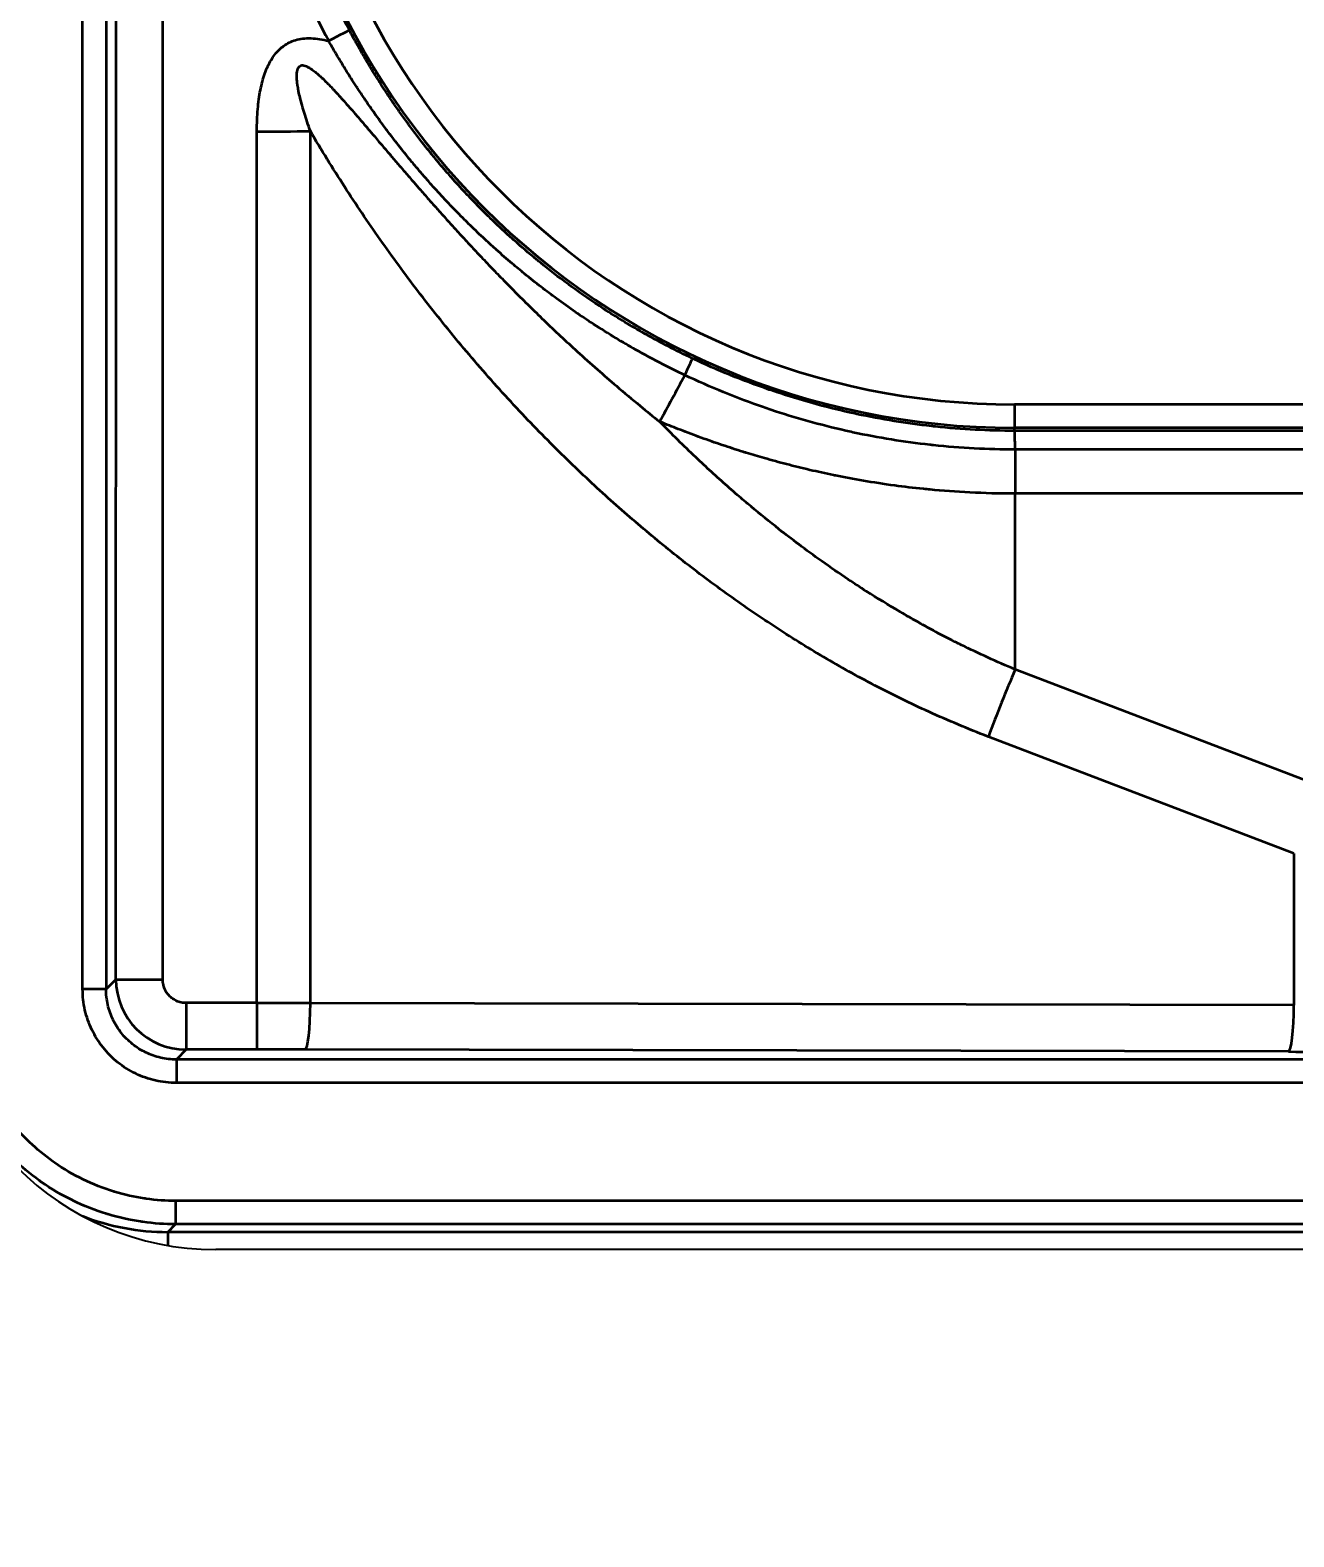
# Model space of a CAD drawing. Header units: millimetres. Extents: x 68 to 2000, y 100 to 2870.
# Drawn here: x 771.32 to 798.29, y 1913.99 to 1946.15 of the extents above; entities that cross this region are included whole.
import ezdxf

# ---------------------------------------------------------------- set-up
doc = ezdxf.new("R2010")
doc.units = ezdxf.units.MM
doc.header["$LTSCALE"] = 10
for name, color, linetype, lineweight in [('_Sichtbarkanten', 7, 'Continuous', 25), ('Bemaßung (ISO)', 7, 'Continuous', 25), ('Sichtbar schmal (ISO)', 7, 'Continuous', 35)]:
    doc.layers.add(name, color=color, linetype=linetype, lineweight=lineweight)
doc.styles.add('Notiztext (DIN)', font='verdana.ttf')
doc.dimstyles.new('Standard (DIN)', dxfattribs={"dimscale": 10, "dimtxt": 2.5, "dimasz": 2.5, "dimexe": 2, "dimexo": 4, "dimgap": 0.5, "dimtad": 1, "dimdec": 1, "dimrnd": 1e-08, "dimtxsty": 'Notiztext (DIN)', "dimcen": 0.09, "dimclrd": 256, "dimclre": 256, "dimclrt": 256, "dimadec": 0, "dimazin": 2, "dimtfac": 1, "dimtmove": 0, "dimatfit": 3, "dimfxl": 0, "dimtolj": 1, "dimtzin": 0, "dimlwd": -1, "dimlwe": -1, "dimarcsym": 0})

# ---------------------------------------------------------------- blocks, each defined once
blk = doc.blocks.new('*D75')
at = {"layer": 'Bemaßung (ISO)', "transparency": 16777216}
for p, q in [((799.429, 1980.97), (799.429, 1440.017)), ((739.279, 1583.67), (739.279, 1440.017)), ((714.279, 1460.017), (689.279, 1460.017)), ((739.279, 1460.017), (764.279, 1460.017)), ((764.279, 1460.017), (774.429, 1460.017)), ((799.429, 1460.017), (774.429, 1460.017)), ((824.429, 1460.017), (849.429, 1460.017))]:
    blk.add_line(p, q, dxfattribs=at)
for points in [[(714.279, 1464.184), (714.279, 1455.85), (739.279, 1460.017)], [(824.429, 1464.184), (824.429, 1455.85), (799.429, 1460.017)]]:
    blk.add_solid(points, dxfattribs=at)
at = {"layer": 'Defpoints', "color": 0, "transparency": 16777216}
for p in [(799.429, 2020.97), (739.279, 1623.67), (799.429, 1460.017)]:
    blk.add_point(p, dxfattribs=at)
at = {"layer": 'Bemaßung (ISO)', "transparency": 16777216, "insert": (749.778, 1491.041), "char_height": 25, "attachment_point": 1, "style": 'Notiztext (DIN)'}
blk.add_mtext('\\A1;60', dxfattribs=at)
blk = doc.blocks.new('*D81')
at = {"layer": 'Bemaßung (ISO)', "transparency": 16777216}
for p, q in [((734.438, 2223.661), (636.709, 2223.661)), ((656.709, 1948.679), (656.709, 2198.661)), ((734.438, 1923.679), (636.709, 1923.679))]:
    blk.add_line(p, q, dxfattribs=at)
for points in [[(652.542, 2198.661), (660.875, 2198.661), (656.709, 2223.661)], [(652.542, 1948.679), (660.875, 1948.679), (656.709, 1923.679)]]:
    blk.add_solid(points, dxfattribs=at)
at = {"layer": 'Defpoints', "color": 0, "transparency": 16777216}
for p in [(656.709, 2223.661), (774.438, 2223.661), (774.438, 1923.679)]:
    blk.add_point(p, dxfattribs=at)
at = {"layer": 'Bemaßung (ISO)', "transparency": 16777216, "insert": (625.668, 2043.415), "char_height": 25, "attachment_point": 1, "rotation": 90, "style": 'Notiztext (DIN)'}
blk.add_mtext('\\A1;300', dxfattribs=at)
blk = doc.blocks.new('*D82')
at = {"layer": 'Bemaßung (ISO)', "transparency": 16777216}
for p, q in [((772.438, 1885.678), (772.438, 1527.112)), ((826.421, 1885.678), (826.421, 1527.112)), ((747.438, 1547.112), (722.438, 1547.112)), ((772.438, 1547.112), (826.421, 1547.112)), ((851.421, 1547.112), (876.421, 1547.112))]:
    blk.add_line(p, q, dxfattribs=at)
for points in [[(747.438, 1551.278), (747.438, 1542.945), (772.438, 1547.112)], [(851.421, 1551.278), (851.421, 1542.945), (826.421, 1547.112)]]:
    blk.add_solid(points, dxfattribs=at)
at = {"layer": 'Defpoints', "color": 0, "transparency": 16777216}
for p in [(772.438, 1925.678), (826.421, 1925.678), (826.421, 1547.112)]:
    blk.add_point(p, dxfattribs=at)
at = {"layer": 'Bemaßung (ISO)', "transparency": 16777216, "insert": (779.97, 1577.632), "char_height": 25, "attachment_point": 1, "style": 'Notiztext (DIN)'}
blk.add_mtext('\\A1;54', dxfattribs=at)

msp = doc.modelspace()

# ---------------------------------------------------------------- linework, layer by layer
at = {"layer": '_Sichtbarkanten'}
msp.add_line((823.579, 1920.12), (775.279, 1920.12), dxfattribs=at)
msp.add_arc((775.279, 1926.12), 6, 180, 270, dxfattribs=at)
at = {"layer": 'Sichtbar schmal (ISO)'}
for p, q in [((772.438, 1925.678), (772.438, 2221.662)), ((772.938, 2221.662), (772.938, 1925.678)), ((773.149, 1925.889), (773.153, 1976.053)), ((774.148, 1925.884), (774.153, 1976.048)), ((776.157, 1925.384), (776.157, 1943.991)), ((777.298, 1925.383), (777.298, 1943.991)), ((806.529, 1938.161), (792.329, 1938.161)), ((792.329, 1938.161), (792.329, 1937.661)), ((792.329, 1937.599), (792.329, 1937.661)), ((806.529, 1937.661), (792.329, 1937.661)), ((806.529, 1937.599), (792.329, 1937.599)), ((792.339, 1937.198), (792.339, 1936.257)), ((806.52, 1937.198), (792.339, 1937.198)), ((792.339, 1932.504), (792.339, 1936.257)), ((806.52, 1936.257), (792.339, 1936.257)), ((798.859, 1930.012), (792.339, 1932.504)), ((798.288, 1928.576), (791.768, 1931.068)), ((798.288, 1928.576), (798.288, 1925.34)), ((772.938, 1925.678), (772.438, 1925.678)), ((773.149, 1925.889), (772.938, 1925.678)), ((776.157, 1925.384), (774.648, 1925.384)), ((774.648, 1925.384), (774.648, 1924.389)), ((776.157, 1925.384), (776.157, 1924.389)), ((798.288, 1925.34), (777.298, 1925.383)), ((774.648, 1924.389), (774.438, 1924.178)), ((776.157, 1924.389), (774.648, 1924.389)), ((798.174, 1924.346), (777.184, 1924.388)), ((824.421, 1924.178), (774.438, 1924.178)), ((774.438, 1924.178), (774.438, 1923.679)), ((824.421, 1923.679), (774.438, 1923.679)), ((824.439, 1921.161), (774.42, 1921.161)), ((774.42, 1921.161), (774.42, 1920.661)), ((774.254, 1920.495), (774.42, 1920.661)), ((824.605, 1920.495), (774.254, 1920.495)), ((774.254, 1920.495), (774.254, 1920.208)), ((824.439, 1920.661), (774.42, 1920.661))]:
    msp.add_line(p, q, dxfattribs=at)
for radius in [16.009, 15.509]:
    msp.add_arc((792.329, 1953.67), radius, 90, 270, dxfattribs=at)
for centre, major_axis, ratio, start_param, end_param in [((777.689, 1945.917), (0.442, 0.234), 0.00463, 0.0175, 1.568351), ((776.157, 1944.043), (-10, 0), 0.005236, 1.570796, 1.685163), ((785.24, 1938.691), (0.214, 0.452), 0.008852, 4.927958, 6.265731), ((786.283, 1940.683), (4.738, 8.806), 0.002481, 4.379436, 4.496654), ((792.339, 1931.042), (1.785, 4.67), 0.108522, 1.294198, 1.606695), ((774.148, 1925.889), (-1, 0), 0.005236, 0.017454, 1.570797), ((774.648, 1925.889), (-0.971, 1.143), 0.999883, 0.866467, 2.436989), ((776.157, 1925.232), (-9.998, 0), 0.015185, 4.597998, 4.712389), ((777.184, 1925.388), (-0.002, -1), 0.11413, 0.017568, 1.565823), ((798.174, 1925.346), (-0.002, -1), 0.11413, 0.017568, 1.565823), ((776.157, 1924.232), (-8.998, 0), 0.017452, 4.597994, 4.712388), ((799.429, 1924.536), (-10.997, 0), 0.017452, 1.4564, 1.685193), ((774.256, 1925.496), (-3.537, -3.537), 0.999574, 0.412324, 0.785245)]:
    msp.add_ellipse(centre, major_axis=major_axis, ratio=ratio, start_param=start_param, end_param=end_param, dxfattribs=at)
for points, knots in [([(777.689, 1945.92), (777.356, 1946.549), (777.06, 1947.203), (776.803, 1947.894), (776.547, 1948.586), (776.329, 1949.316), (776.163, 1950.054), (775.998, 1950.792), (775.885, 1951.537), (775.822, 1952.281), (775.759, 1953.025), (775.747, 1953.768), (775.785, 1954.513), (775.823, 1955.258), (775.911, 1956.005), (776.052, 1956.747), (776.192, 1957.489), (776.385, 1958.226), (776.622, 1958.934), (776.859, 1959.643), (777.141, 1960.323), (777.453, 1960.96), (777.765, 1961.597), (778.107, 1962.19), (778.463, 1962.735), (778.82, 1963.28), (779.191, 1963.776), (779.557, 1964.22), (779.923, 1964.664), (780.286, 1965.056), (780.64, 1965.409), (780.994, 1965.761), (781.34, 1966.075), (781.682, 1966.362), (782.025, 1966.65), (782.364, 1966.911), (782.71, 1967.157), (783.055, 1967.404), (783.407, 1967.635), (783.771, 1967.855), (784.135, 1968.074), (784.511, 1968.282), (784.895, 1968.475), (785.279, 1968.668), (785.671, 1968.846), (786.068, 1969.008), (786.465, 1969.17), (786.867, 1969.316), (787.274, 1969.447), (787.681, 1969.577), (788.094, 1969.692), (788.51, 1969.791), (788.927, 1969.889), (789.347, 1969.972), (789.771, 1970.038), (790.194, 1970.104), (790.62, 1970.154), (791.047, 1970.187), (791.473, 1970.22), (791.901, 1970.237), (792.329, 1970.237)], [0, 0, 0, 0, 0.05, 0.05, 0.05, 0.1, 0.1, 0.1, 0.15, 0.15, 0.15, 0.2, 0.2, 0.2, 0.25, 0.25, 0.25, 0.3, 0.3, 0.3, 0.35, 0.35, 0.35, 0.4, 0.4, 0.4, 0.45, 0.45, 0.45, 0.5, 0.5, 0.5, 0.55, 0.55, 0.55, 0.6, 0.6, 0.6, 0.65, 0.65, 0.65, 0.7, 0.7, 0.7, 0.75, 0.75, 0.75, 0.8, 0.8, 0.8, 0.85, 0.85, 0.85, 0.9, 0.9, 0.9, 0.95, 0.95, 0.95, 1, 1, 1, 1]), ([(785.29, 1938.786), (785.132, 1938.862), (784.977, 1938.938), (784.827, 1939.015), (784.625, 1939.119), (784.431, 1939.224), (784.245, 1939.329), (784.1, 1939.411), (783.96, 1939.492), (783.825, 1939.574), (783.657, 1939.676), (783.495, 1939.777), (783.34, 1939.878), (783.209, 1939.963), (783.082, 1940.048), (782.959, 1940.133), (782.819, 1940.229), (782.684, 1940.325), (782.554, 1940.421), (782.442, 1940.502), (782.334, 1940.584), (782.23, 1940.664), (782.105, 1940.76), (781.985, 1940.855), (781.87, 1940.949), (781.779, 1941.023), (781.691, 1941.096), (781.606, 1941.169), (781.49, 1941.267), (781.379, 1941.363), (781.273, 1941.459), (781.201, 1941.522), (781.132, 1941.585), (781.065, 1941.648), (780.955, 1941.748), (780.851, 1941.848), (780.75, 1941.945), (780.695, 1941.999), (780.642, 1942.051), (780.589, 1942.104), (780.486, 1942.207), (780.387, 1942.308), (780.292, 1942.408), (780.25, 1942.452), (780.208, 1942.496), (780.167, 1942.539), (780.07, 1942.643), (779.977, 1942.745), (779.888, 1942.845), (779.857, 1942.88), (779.825, 1942.916), (779.795, 1942.951), (779.703, 1943.055), (779.616, 1943.157), (779.533, 1943.257), (779.511, 1943.283), (779.489, 1943.309), (779.467, 1943.335), (779.38, 1943.441), (779.297, 1943.544), (779.218, 1943.644), (779.205, 1943.66), (779.192, 1943.676), (779.18, 1943.693), (779.095, 1943.8), (779.015, 1943.905), (778.939, 1944.007), (778.935, 1944.012), (778.931, 1944.018), (778.926, 1944.024), (778.848, 1944.129), (778.773, 1944.231), (778.703, 1944.33), (778.699, 1944.335), (778.695, 1944.341), (778.691, 1944.346), (778.626, 1944.438), (778.564, 1944.527), (778.504, 1944.613), (778.493, 1944.63), (778.482, 1944.646), (778.47, 1944.663), (778.421, 1944.736), (778.373, 1944.807), (778.327, 1944.876), (778.309, 1944.903), (778.292, 1944.93), (778.274, 1944.957), (778.237, 1945.013), (778.202, 1945.068), (778.168, 1945.122), (778.144, 1945.158), (778.122, 1945.194), (778.1, 1945.229), (778.073, 1945.273), (778.046, 1945.315), (778.02, 1945.357), (777.995, 1945.399), (777.97, 1945.44), (777.945, 1945.48), (777.923, 1945.517), (777.901, 1945.553), (777.88, 1945.589), (777.856, 1945.63), (777.832, 1945.671), (777.809, 1945.71), (777.785, 1945.751), (777.762, 1945.791), (777.74, 1945.83), (777.722, 1945.861), (777.705, 1945.89), (777.689, 1945.92)], [0, 0, 0, 0, 0.0236648, 0.0236648, 0.0236648, 0.0555556, 0.0555556, 0.0555556, 0.0803496, 0.0803496, 0.0803496, 0.1111111, 0.1111111, 0.1111111, 0.1370448, 0.1370448, 0.1370448, 0.1666667, 0.1666667, 0.1666667, 0.1920431, 0.1920431, 0.1920431, 0.2222222, 0.2222222, 0.2222222, 0.2458849, 0.2458849, 0.2458849, 0.2777778, 0.2777778, 0.2777778, 0.2990232, 0.2990232, 0.2990232, 0.3333333, 0.3333333, 0.3333333, 0.3520373, 0.3520373, 0.3520373, 0.3888889, 0.3888889, 0.3888889, 0.4052561, 0.4052561, 0.4052561, 0.4444444, 0.4444444, 0.4444444, 0.4583725, 0.4583725, 0.4583725, 0.5, 0.5, 0.5, 0.5109692, 0.5109692, 0.5109692, 0.5555556, 0.5555556, 0.5555556, 0.5628099, 0.5628099, 0.5628099, 0.6111111, 0.6111111, 0.6111111, 0.613795, 0.613795, 0.613795, 0.6639104, 0.6639104, 0.6639104, 0.6666667, 0.6666667, 0.6666667, 0.7132387, 0.7132387, 0.7132387, 0.7222222, 0.7222222, 0.7222222, 0.7620493, 0.7620493, 0.7620493, 0.7777778, 0.7777778, 0.7777778, 0.8109349, 0.8109349, 0.8109349, 0.8333333, 0.8333333, 0.8333333, 0.8610536, 0.8610536, 0.8610536, 0.8888889, 0.8888889, 0.8888889, 0.9145165, 0.9145165, 0.9145165, 0.9444444, 0.9444444, 0.9444444, 0.9755829, 0.9755829, 0.9755829, 1, 1, 1, 1]), ([(785.454, 1939.143), (785.104, 1939.309), (784.776, 1939.48), (784.469, 1939.652), (784.459, 1939.658), (784.448, 1939.664), (784.437, 1939.67), (784.143, 1939.835), (783.87, 1940.002), (783.614, 1940.167), (783.595, 1940.179), (783.576, 1940.191), (783.557, 1940.204), (783.312, 1940.363), (783.083, 1940.522), (782.867, 1940.679), (782.843, 1940.697), (782.818, 1940.715), (782.794, 1940.733), (782.589, 1940.884), (782.397, 1941.034), (782.215, 1941.181), (782.187, 1941.204), (782.159, 1941.227), (782.131, 1941.249), (781.959, 1941.391), (781.797, 1941.53), (781.643, 1941.667), (781.613, 1941.694), (781.583, 1941.721), (781.554, 1941.747), (781.409, 1941.879), (781.272, 1942.007), (781.142, 1942.133), (781.111, 1942.164), (781.08, 1942.194), (781.049, 1942.224), (780.927, 1942.345), (780.811, 1942.463), (780.701, 1942.579), (780.669, 1942.612), (780.638, 1942.645), (780.608, 1942.677), (780.504, 1942.788), (780.406, 1942.896), (780.312, 1943.002), (780.281, 1943.037), (780.25, 1943.072), (780.22, 1943.106), (780.133, 1943.207), (780.049, 1943.305), (779.969, 1943.402), (779.939, 1943.438), (779.909, 1943.475), (779.879, 1943.511), (779.805, 1943.602), (779.734, 1943.692), (779.666, 1943.779), (779.636, 1943.817), (779.607, 1943.855), (779.579, 1943.892), (779.515, 1943.974), (779.455, 1944.055), (779.396, 1944.134), (779.368, 1944.173), (779.34, 1944.211), (779.313, 1944.249), (779.259, 1944.324), (779.207, 1944.397), (779.157, 1944.468), (779.13, 1944.507), (779.103, 1944.546), (779.077, 1944.584), (779.031, 1944.651), (778.987, 1944.717), (778.945, 1944.781), (778.919, 1944.82), (778.893, 1944.859), (778.868, 1944.897), (778.829, 1944.957), (778.792, 1945.016), (778.756, 1945.073), (778.731, 1945.112), (778.707, 1945.151), (778.683, 1945.189), (778.65, 1945.242), (778.619, 1945.293), (778.588, 1945.344), (778.564, 1945.383), (778.541, 1945.422), (778.519, 1945.459), (778.491, 1945.506), (778.464, 1945.552), (778.438, 1945.597), (778.416, 1945.635), (778.394, 1945.673), (778.373, 1945.71), (778.344, 1945.761), (778.316, 1945.81), (778.289, 1945.859), (778.274, 1945.886), (778.259, 1945.914), (778.244, 1945.94), (778.204, 1946.014), (778.166, 1946.084), (778.131, 1946.151)], [0, 0, 0, 0, 0.0536826, 0.0536826, 0.0536826, 0.0555556, 0.0555556, 0.0555556, 0.1072953, 0.1072953, 0.1072953, 0.1111111, 0.1111111, 0.1111111, 0.1610047, 0.1610047, 0.1610047, 0.1666667, 0.1666667, 0.1666667, 0.2147924, 0.2147924, 0.2147924, 0.2222222, 0.2222222, 0.2222222, 0.2686501, 0.2686501, 0.2686501, 0.2777778, 0.2777778, 0.2777778, 0.3225659, 0.3225659, 0.3225659, 0.3333333, 0.3333333, 0.3333333, 0.3765526, 0.3765526, 0.3765526, 0.3888889, 0.3888889, 0.3888889, 0.4305722, 0.4305722, 0.4305722, 0.4444444, 0.4444444, 0.4444444, 0.4846318, 0.4846318, 0.4846318, 0.5, 0.5, 0.5, 0.5387438, 0.5387438, 0.5387438, 0.5555556, 0.5555556, 0.5555556, 0.5928883, 0.5928883, 0.5928883, 0.6111111, 0.6111111, 0.6111111, 0.6470417, 0.6470417, 0.6470417, 0.6666667, 0.6666667, 0.6666667, 0.7011503, 0.7011503, 0.7011503, 0.7222222, 0.7222222, 0.7222222, 0.7552584, 0.7552584, 0.7552584, 0.7777778, 0.7777778, 0.7777778, 0.8091193, 0.8091193, 0.8091193, 0.8333333, 0.8333333, 0.8333333, 0.8633691, 0.8633691, 0.8633691, 0.8888889, 0.8888889, 0.8888889, 0.9243535, 0.9243535, 0.9243535, 0.9444444, 0.9444444, 0.9444444, 1, 1, 1, 1]), ([(777.298, 1943.991), (777.273, 1944.061), (777.25, 1944.129), (777.229, 1944.194), (777.207, 1944.258), (777.188, 1944.32), (777.17, 1944.379), (777.152, 1944.439), (777.135, 1944.496), (777.12, 1944.551), (777.105, 1944.605), (777.091, 1944.657), (777.079, 1944.707), (777.067, 1944.757), (777.057, 1944.805), (777.048, 1944.85), (777.047, 1944.854), (777.046, 1944.857), (777.046, 1944.861), (777.037, 1944.902), (777.031, 1944.941), (777.025, 1944.978), (777.024, 1944.982), (777.024, 1944.986), (777.023, 1944.99), (777.018, 1945.026), (777.014, 1945.06), (777.012, 1945.091), (777.011, 1945.095), (777.011, 1945.099), (777.011, 1945.103), (777.009, 1945.133), (777.008, 1945.162), (777.008, 1945.188), (777.008, 1945.191), (777.008, 1945.195), (777.008, 1945.199), (777.009, 1945.224), (777.011, 1945.246), (777.014, 1945.266), (777.018, 1945.289), (777.023, 1945.31), (777.03, 1945.327), (777.037, 1945.344), (777.046, 1945.358), (777.056, 1945.37), (777.066, 1945.381), (777.078, 1945.389), (777.093, 1945.395), (777.107, 1945.4), (777.124, 1945.402), (777.144, 1945.4), (777.149, 1945.399), (777.153, 1945.399), (777.157, 1945.398), (777.174, 1945.395), (777.193, 1945.389), (777.213, 1945.38), (777.219, 1945.378), (777.225, 1945.375), (777.23, 1945.372), (777.251, 1945.362), (777.274, 1945.349), (777.298, 1945.334), (777.305, 1945.329), (777.313, 1945.324), (777.32, 1945.319), (777.344, 1945.302), (777.37, 1945.283), (777.397, 1945.261), (777.406, 1945.254), (777.415, 1945.247), (777.424, 1945.239), (777.451, 1945.217), (777.479, 1945.192), (777.508, 1945.166), (777.518, 1945.156), (777.529, 1945.146), (777.539, 1945.136), (777.568, 1945.109), (777.599, 1945.08), (777.63, 1945.049), (777.642, 1945.037), (777.654, 1945.024), (777.666, 1945.012), (777.698, 1944.98), (777.73, 1944.947), (777.763, 1944.912), (777.777, 1944.897), (777.791, 1944.882), (777.805, 1944.867), (777.839, 1944.831), (777.873, 1944.793), (777.909, 1944.754), (777.925, 1944.736), (777.941, 1944.718), (777.958, 1944.7), (777.994, 1944.66), (778.031, 1944.618), (778.07, 1944.574), (778.089, 1944.553), (778.108, 1944.531), (778.127, 1944.509), (778.166, 1944.464), (778.207, 1944.418), (778.249, 1944.369), (778.271, 1944.344), (778.293, 1944.318), (778.316, 1944.292), (778.359, 1944.243), (778.403, 1944.191), (778.449, 1944.138), (778.474, 1944.108), (778.5, 1944.077), (778.527, 1944.046), (778.573, 1943.992), (778.621, 1943.936), (778.671, 1943.877), (778.701, 1943.842), (778.731, 1943.807), (778.762, 1943.77), (778.813, 1943.711), (778.865, 1943.649), (778.919, 1943.586), (778.954, 1943.545), (778.989, 1943.504), (779.025, 1943.462), (779.08, 1943.397), (779.137, 1943.331), (779.196, 1943.262), (779.236, 1943.215), (779.277, 1943.167), (779.319, 1943.119), (779.379, 1943.049), (779.441, 1942.977), (779.505, 1942.903), (779.552, 1942.85), (779.6, 1942.795), (779.648, 1942.739), (779.714, 1942.664), (779.781, 1942.587), (779.851, 1942.508), (779.905, 1942.447), (779.96, 1942.385), (780.016, 1942.322), (780.087, 1942.242), (780.16, 1942.161), (780.235, 1942.077), (780.297, 1942.009), (780.361, 1941.939), (780.425, 1941.868), (780.502, 1941.784), (780.581, 1941.699), (780.661, 1941.612), (780.732, 1941.535), (780.805, 1941.457), (780.879, 1941.378), (780.962, 1941.29), (781.047, 1941.2), (781.135, 1941.108), (781.217, 1941.023), (781.301, 1940.935), (781.388, 1940.846), (781.479, 1940.753), (781.572, 1940.658), (781.669, 1940.561), (781.765, 1940.464), (781.865, 1940.365), (781.968, 1940.264), (782.068, 1940.165), (782.173, 1940.063), (782.281, 1939.959), (782.395, 1939.849), (782.513, 1939.737), (782.637, 1939.621), (782.751, 1939.514), (782.87, 1939.404), (782.994, 1939.292), (783.132, 1939.166), (783.276, 1939.036), (783.426, 1938.905), (783.556, 1938.79), (783.691, 1938.673), (783.829, 1938.555), (783.993, 1938.415), (784.162, 1938.274), (784.335, 1938.132), (784.472, 1938.02), (784.612, 1937.907), (784.755, 1937.793)], [0.0000001, 0.0000001, 0.0000001, 0.0000001, 0.0277778, 0.0277778, 0.0277778, 0.0555556, 0.0555556, 0.0555556, 0.0833333, 0.0833333, 0.0833333, 0.1111111, 0.1111111, 0.1111111, 0.1388889, 0.1388889, 0.1388889, 0.1410839, 0.1410839, 0.1410839, 0.1666667, 0.1666667, 0.1666667, 0.1693004, 0.1693004, 0.1693004, 0.1944444, 0.1944444, 0.1944444, 0.1975158, 0.1975158, 0.1975158, 0.2222222, 0.2222222, 0.2222222, 0.2257402, 0.2257402, 0.2257402, 0.25, 0.25, 0.25, 0.2777778, 0.2777778, 0.2777778, 0.3055556, 0.3055556, 0.3055556, 0.3333333, 0.3333333, 0.3333333, 0.3611111, 0.3611111, 0.3611111, 0.366821, 0.366821, 0.366821, 0.3888889, 0.3888889, 0.3888889, 0.3950322, 0.3950322, 0.3950322, 0.4166667, 0.4166667, 0.4166667, 0.42325, 0.42325, 0.42325, 0.4444444, 0.4444444, 0.4444444, 0.4514678, 0.4514678, 0.4514678, 0.4722222, 0.4722222, 0.4722222, 0.4796882, 0.4796882, 0.4796882, 0.5, 0.5, 0.5, 0.5079125, 0.5079125, 0.5079125, 0.5277778, 0.5277778, 0.5277778, 0.5361266, 0.5361266, 0.5361266, 0.5555556, 0.5555556, 0.5555556, 0.5643404, 0.5643404, 0.5643404, 0.5833333, 0.5833333, 0.5833333, 0.5925555, 0.5925555, 0.5925555, 0.6111111, 0.6111111, 0.6111111, 0.6207716, 0.6207716, 0.6207716, 0.6388889, 0.6388889, 0.6388889, 0.6489882, 0.6489882, 0.6489882, 0.6666667, 0.6666667, 0.6666667, 0.6772052, 0.6772052, 0.6772052, 0.6944444, 0.6944444, 0.6944444, 0.7054216, 0.7054216, 0.7054216, 0.7222222, 0.7222222, 0.7222222, 0.733637, 0.733637, 0.733637, 0.75, 0.75, 0.75, 0.7618484, 0.7618484, 0.7618484, 0.7777778, 0.7777778, 0.7777778, 0.7900695, 0.7900695, 0.7900695, 0.8055556, 0.8055556, 0.8055556, 0.8182986, 0.8182986, 0.8182986, 0.8333333, 0.8333333, 0.8333333, 0.8465111, 0.8465111, 0.8465111, 0.8611111, 0.8611111, 0.8611111, 0.8747211, 0.8747211, 0.8747211, 0.8888889, 0.8888889, 0.8888889, 0.9029445, 0.9029445, 0.9029445, 0.9166667, 0.9166667, 0.9166667, 0.9311408, 0.9311408, 0.9311408, 0.9444444, 0.9444444, 0.9444444, 0.95926, 0.95926, 0.95926, 0.9722222, 0.9722222, 0.9722222, 0.9877436, 0.9877436, 0.9877436, 0.9999995, 0.9999995, 0.9999995, 0.9999995]), ([(792.329, 1937.599), (791.766, 1937.599), (791.201, 1937.629), (790.638, 1937.688), (790.612, 1937.691), (790.586, 1937.694), (790.559, 1937.697), (790.023, 1937.756), (789.489, 1937.843), (788.961, 1937.956), (788.908, 1937.967), (788.856, 1937.979), (788.804, 1937.99), (788.277, 1938.109), (787.757, 1938.254), (787.247, 1938.424), (787.195, 1938.441), (787.143, 1938.458), (787.092, 1938.476), (786.532, 1938.669), (785.986, 1938.892), (785.454, 1939.143)], [0, 0, 0, 0, 0.238812, 0.238812, 0.238812, 0.25, 0.25, 0.25, 0.477489, 0.477489, 0.477489, 0.5, 0.5, 0.5, 0.727001, 0.727001, 0.727001, 0.75, 0.75, 0.75, 1, 1, 1, 1]), ([(792.339, 1937.198), (791.758, 1937.198), (791.177, 1937.228), (790.597, 1937.29), (790.572, 1937.293), (790.548, 1937.295), (790.523, 1937.298), (789.972, 1937.359), (789.422, 1937.448), (788.878, 1937.565), (788.826, 1937.577), (788.774, 1937.588), (788.723, 1937.6), (788.182, 1937.722), (787.647, 1937.871), (787.124, 1938.046), (787.072, 1938.064), (787.02, 1938.082), (786.968, 1938.1), (786.394, 1938.298), (785.834, 1938.527), (785.29, 1938.786)], [0, 0, 0, 0, 0.2398081, 0.2398081, 0.2398081, 0.25, 0.25, 0.25, 0.4781749, 0.4781749, 0.4781749, 0.5, 0.5, 0.5, 0.7273602, 0.7273602, 0.7273602, 0.75, 0.75, 0.75, 0.9999989, 0.9999989, 0.9999989, 0.9999989]), ([(792.339, 1932.504), (791.942, 1932.67), (791.559, 1932.845), (791.196, 1933.025), (791.147, 1933.049), (791.098, 1933.073), (791.05, 1933.097), (790.74, 1933.254), (790.443, 1933.413), (790.152, 1933.579), (790.062, 1933.63), (789.972, 1933.682), (789.883, 1933.734), (789.639, 1933.877), (789.399, 1934.024), (789.162, 1934.175), (789.033, 1934.258), (788.905, 1934.342), (788.777, 1934.427), (788.587, 1934.554), (788.399, 1934.683), (788.213, 1934.815), (788.047, 1934.933), (787.883, 1935.054), (787.72, 1935.176), (787.578, 1935.282), (787.437, 1935.391), (787.297, 1935.5), (787.097, 1935.658), (786.899, 1935.818), (786.704, 1935.981), (786.607, 1936.062), (786.511, 1936.144), (786.416, 1936.226), (786.185, 1936.425), (785.959, 1936.628), (785.735, 1936.835), (785.68, 1936.886), (785.626, 1936.936), (785.572, 1936.988), (785.313, 1937.232), (785.058, 1937.483), (784.807, 1937.74), (784.79, 1937.758), (784.772, 1937.776), (784.755, 1937.793)], [0, 0, 0, 0, 0.125, 0.125, 0.125, 0.14181, 0.14181, 0.14181, 0.25, 0.25, 0.25, 0.283463, 0.283463, 0.283463, 0.375, 0.375, 0.375, 0.425126, 0.425126, 0.425126, 0.5, 0.5, 0.5, 0.566756, 0.566756, 0.566756, 0.625, 0.625, 0.625, 0.708521, 0.708521, 0.708521, 0.75, 0.75, 0.75, 0.850481, 0.850481, 0.850481, 0.875, 0.875, 0.875, 0.991948, 0.991948, 0.991948, 1, 1, 1, 1]), ([(792.339, 1936.257), (792, 1936.257), (791.678, 1936.266), (791.376, 1936.281), (791.074, 1936.296), (790.792, 1936.318), (790.526, 1936.343), (790.478, 1936.347), (790.43, 1936.352), (790.383, 1936.357), (790.169, 1936.379), (789.966, 1936.403), (789.772, 1936.429), (789.536, 1936.461), (789.314, 1936.496), (789.103, 1936.532), (788.893, 1936.567), (788.694, 1936.605), (788.504, 1936.643), (788.49, 1936.646), (788.476, 1936.649), (788.462, 1936.652), (788.288, 1936.688), (788.122, 1936.724), (787.961, 1936.761), (787.788, 1936.802), (787.622, 1936.843), (787.461, 1936.885), (787.3, 1936.926), (787.144, 1936.969), (786.99, 1937.013), (786.859, 1937.051), (786.73, 1937.089), (786.601, 1937.129), (786.579, 1937.135), (786.557, 1937.142), (786.535, 1937.149), (786.385, 1937.196), (786.236, 1937.244), (786.087, 1937.294), (785.938, 1937.345), (785.789, 1937.397), (785.64, 1937.45), (785.492, 1937.504), (785.343, 1937.56), (785.196, 1937.617), (785.07, 1937.666), (784.944, 1937.716), (784.82, 1937.767), (784.798, 1937.776), (784.777, 1937.785), (784.755, 1937.793)], [0, 0, 0, 0, 0.076923, 0.076923, 0.076923, 0.153846, 0.153846, 0.153846, 0.167718, 0.167718, 0.167718, 0.230769, 0.230769, 0.230769, 0.307692, 0.307692, 0.307692, 0.384615, 0.384615, 0.384615, 0.390249, 0.390249, 0.390249, 0.461538, 0.461538, 0.461538, 0.538462, 0.538462, 0.538462, 0.615385, 0.615385, 0.615385, 0.681046, 0.681046, 0.681046, 0.692308, 0.692308, 0.692308, 0.769231, 0.769231, 0.769231, 0.846154, 0.846154, 0.846154, 0.923077, 0.923077, 0.923077, 0.988702, 0.988702, 0.988702, 1, 1, 1, 1]), ([(792.339, 1937.198), (792.338, 1937.253), (792.338, 1937.307), (792.337, 1937.355), (792.336, 1937.404), (792.335, 1937.447), (792.334, 1937.483), (792.333, 1937.519), (792.332, 1937.548), (792.332, 1937.568), (792.331, 1937.587), (792.33, 1937.598), (792.329, 1937.599)], [0, 0, 0, 0, 0.25, 0.25, 0.25, 0.5, 0.5, 0.5, 0.75, 0.75, 0.75, 1, 1, 1, 1]), ([(774.42, 1920.661), (774.199, 1920.661), (773.966, 1920.676), (773.723, 1920.71), (773.706, 1920.712), (773.69, 1920.715), (773.673, 1920.717), (773.445, 1920.752), (773.209, 1920.804), (772.972, 1920.876), (772.964, 1920.878), (772.956, 1920.881), (772.948, 1920.883), (772.705, 1920.958), (772.463, 1921.053), (772.228, 1921.168), (772.224, 1921.169), (772.221, 1921.171), (772.218, 1921.173), (771.989, 1921.285), (771.767, 1921.415), (771.558, 1921.561), (771.542, 1921.573), (771.526, 1921.584), (771.51, 1921.596), (771.315, 1921.735), (771.132, 1921.887), (770.96, 1922.052), (770.935, 1922.076), (770.911, 1922.1), (770.886, 1922.124), (770.727, 1922.283), (770.579, 1922.452), (770.443, 1922.632), (770.414, 1922.67), (770.385, 1922.709), (770.357, 1922.748), (770.236, 1922.917), (770.124, 1923.095), (770.025, 1923.278), (769.993, 1923.337), (769.963, 1923.396), (769.934, 1923.455), (769.846, 1923.634), (769.769, 1923.817), (769.705, 1924), (769.68, 1924.07), (769.657, 1924.14), (769.636, 1924.21), (769.576, 1924.409), (769.529, 1924.608), (769.495, 1924.802), (769.486, 1924.856), (769.477, 1924.909), (769.47, 1924.962), (769.436, 1925.205), (769.421, 1925.438), (769.421, 1925.661)], [0, 0, 0, 0, 0.1, 0.1, 0.1, 0.106743, 0.106743, 0.106743, 0.2, 0.2, 0.2, 0.203158, 0.203158, 0.203158, 0.298647, 0.298647, 0.298647, 0.3, 0.3, 0.3, 0.392803, 0.392803, 0.392803, 0.4, 0.4, 0.4, 0.487291, 0.487291, 0.487291, 0.5, 0.5, 0.5, 0.582464, 0.582464, 0.582464, 0.6, 0.6, 0.6, 0.675863, 0.675863, 0.675863, 0.7, 0.7, 0.7, 0.772538, 0.772538, 0.772538, 0.8, 0.8, 0.8, 0.87836, 0.87836, 0.87836, 0.9, 0.9, 0.9, 1, 1, 1, 1]), ([(774.42, 1921.161), (774.219, 1921.161), (774.012, 1921.174), (773.793, 1921.205), (773.778, 1921.207), (773.763, 1921.209), (773.748, 1921.212), (773.544, 1921.243), (773.33, 1921.29), (773.117, 1921.354), (773.11, 1921.356), (773.102, 1921.358), (773.095, 1921.361), (772.877, 1921.428), (772.659, 1921.514), (772.447, 1921.617), (772.238, 1921.719), (772.035, 1921.838), (771.844, 1921.971), (771.83, 1921.981), (771.815, 1921.992), (771.801, 1922.002), (771.626, 1922.127), (771.461, 1922.265), (771.306, 1922.413), (771.284, 1922.434), (771.262, 1922.456), (771.239, 1922.478), (771.097, 1922.621), (770.963, 1922.773), (770.84, 1922.935), (770.814, 1922.969), (770.788, 1923.004), (770.763, 1923.039), (770.654, 1923.191), (770.554, 1923.351), (770.464, 1923.517), (770.436, 1923.569), (770.408, 1923.623), (770.382, 1923.676), (770.303, 1923.837), (770.234, 1924.001), (770.176, 1924.166), (770.154, 1924.229), (770.133, 1924.292), (770.114, 1924.356), (770.06, 1924.535), (770.018, 1924.714), (769.988, 1924.888), (769.979, 1924.937), (769.972, 1924.985), (769.965, 1925.033), (769.934, 1925.251), (769.921, 1925.459), (769.921, 1925.661)], [0, 0, 0, 0, 0.1, 0.1, 0.1, 0.106905, 0.106905, 0.106905, 0.2, 0.2, 0.2, 0.203278, 0.203278, 0.203278, 0.298735, 0.298735, 0.298735, 0.39285, 0.39285, 0.39285, 0.4, 0.4, 0.4, 0.48729, 0.48729, 0.48729, 0.5, 0.5, 0.5, 0.582416, 0.582416, 0.582416, 0.6, 0.6, 0.6, 0.67577, 0.67577, 0.67577, 0.7, 0.7, 0.7, 0.772425, 0.772425, 0.772425, 0.8, 0.8, 0.8, 0.878172, 0.878172, 0.878172, 0.9, 0.9, 0.9, 1, 1, 1, 1]), ([(774.438, 1923.679), (774.286, 1923.679), (774.138, 1923.695), (773.993, 1923.729), (773.848, 1923.762), (773.705, 1923.812), (773.57, 1923.877), (773.435, 1923.942), (773.308, 1924.022), (773.191, 1924.115), (773.074, 1924.208), (772.967, 1924.315), (772.874, 1924.432), (772.781, 1924.549), (772.701, 1924.676), (772.636, 1924.811), (772.571, 1924.946), (772.521, 1925.089), (772.488, 1925.234), (772.455, 1925.38), (772.438, 1925.527), (772.438, 1925.678)], [0, 0, 0, 0, 0.142857, 0.142857, 0.142857, 0.285714, 0.285714, 0.285714, 0.428571, 0.428571, 0.428571, 0.571429, 0.571429, 0.571429, 0.714286, 0.714286, 0.714286, 0.857143, 0.857143, 0.857143, 1, 1, 1, 1]), ([(774.648, 1925.384), (774.611, 1925.384), (774.575, 1925.388), (774.539, 1925.396), (774.504, 1925.403), (774.47, 1925.415), (774.437, 1925.43), (774.404, 1925.446), (774.373, 1925.465), (774.344, 1925.487), (774.341, 1925.489), (774.339, 1925.491), (774.337, 1925.493), (774.311, 1925.513), (774.287, 1925.536), (774.266, 1925.562), (774.263, 1925.565), (774.26, 1925.568), (774.257, 1925.572), (774.237, 1925.597), (774.219, 1925.625), (774.204, 1925.654), (774.202, 1925.658), (774.2, 1925.662), (774.198, 1925.667), (774.183, 1925.698), (774.171, 1925.73), (774.163, 1925.763), (774.162, 1925.766), (774.162, 1925.769), (774.161, 1925.773), (774.153, 1925.809), (774.148, 1925.846), (774.148, 1925.884)], [0, 0, 0, 0, 0.140115, 0.140115, 0.140115, 0.278134, 0.278134, 0.278134, 0.416764, 0.416764, 0.416764, 0.428571, 0.428571, 0.428571, 0.554522, 0.554522, 0.554522, 0.571429, 0.571429, 0.571429, 0.695645, 0.695645, 0.695645, 0.714286, 0.714286, 0.714286, 0.844622, 0.844622, 0.844622, 0.857143, 0.857143, 0.857143, 1, 1, 1, 1])]:
    msp.add_open_spline(points, degree=3, knots=knots, dxfattribs=at)
for points in [[(778.131, 1946.151), (777.81, 1946.757), (777.233, 1948.031), (776.601, 1950.152), (776.271, 1952.322), (776.236, 1954.482), (776.492, 1956.656), (777.052, 1958.8), (777.873, 1960.779), (778.868, 1962.506), (779.947, 1963.95), (781, 1965.09), (782.007, 1966.002), (782.994, 1966.763), (784.017, 1967.435), (785.112, 1968.04), (786.251, 1968.558), (787.421, 1968.983), (788.621, 1969.317), (789.845, 1969.557), (791.084, 1969.702), (791.914, 1969.734), (792.329, 1969.734)], [(776.157, 1943.991), (776.157, 1944.075), (776.16, 1944.239), (776.174, 1944.466), (776.198, 1944.677), (776.23, 1944.874), (776.273, 1945.057), (776.325, 1945.225), (776.387, 1945.379), (776.459, 1945.516), (776.541, 1945.635), (776.632, 1945.736), (776.732, 1945.82), (776.844, 1945.888), (776.977, 1945.941), (777.133, 1945.974), (777.307, 1945.981), (777.493, 1945.964), (777.622, 1945.937), (777.689, 1945.92)], [(791.768, 1931.068), (791.328, 1931.237), (790.482, 1931.594), (789.34, 1932.154), (788.243, 1932.764), (787.19, 1933.418), (786.167, 1934.121), (785.179, 1934.865), (784.23, 1935.645), (783.308, 1936.468), (782.368, 1937.376), (781.397, 1938.399), (780.449, 1939.493), (779.58, 1940.585), (778.783, 1941.674), (778.018, 1942.81), (777.534, 1943.593), (777.298, 1943.991)], [(774.438, 1924.178), (774.325, 1924.178), (774.101, 1924.204), (773.781, 1924.316), (773.495, 1924.496), (773.255, 1924.735), (773.075, 1925.021), (772.963, 1925.342), (772.938, 1925.566), (772.938, 1925.678)]]:
    msp.add_open_spline(points, degree=3, dxfattribs=at)

# ---------------------------------------------------------------- dimensions: what is measured, and where the dimension line sits
at = {"layer": 'Bemaßung (ISO)'}
for base, p1, p2, angle, override, picture, middle in [((656.709, 2223.661), (774.438, 1923.679), (774.438, 2223.661), 90, {"dimdec": 1, "dimtp": 0, "dimtm": 0, "dimtdec": 2, "dimtofl": 0, "dimatfit": 1}, '*D81', (656.709, 2073.67)), ((799.429, 1460.017), (739.279, 1623.67), (799.429, 2020.97), 180, {"dimdec": 0, "dimtp": 0, "dimtm": 0, "dimtdec": 0, "dimtofl": 0}, '*D75', (769.354, 1460.017))]:
    dim = msp.add_linear_dim(base=base, p1=p1, p2=p2, angle=angle, dimstyle='Standard (DIN)', override=override, dxfattribs=at)
    dim.commit()
    dim.dimension.update_dxf_attribs({"geometry": picture, "text_midpoint": middle, "dimtype": 160})
dim = msp.add_linear_dim(base=(826.421, 1547.112), p1=(772.438, 1925.678), p2=(826.421, 1925.678), dimstyle='Standard (DIN)', override={"dimdec": 1, "dimtp": 0, "dimtm": 0, "dimtdec": 2, "dimtofl": 1, "dimatfit": 1}, dxfattribs=at)
dim.commit()
dim.dimension.update_dxf_attribs({"geometry": '*D82', "text_midpoint": (799.429, 1547.112), "dimtype": 160})

doc.saveas('drawing.dxf')
